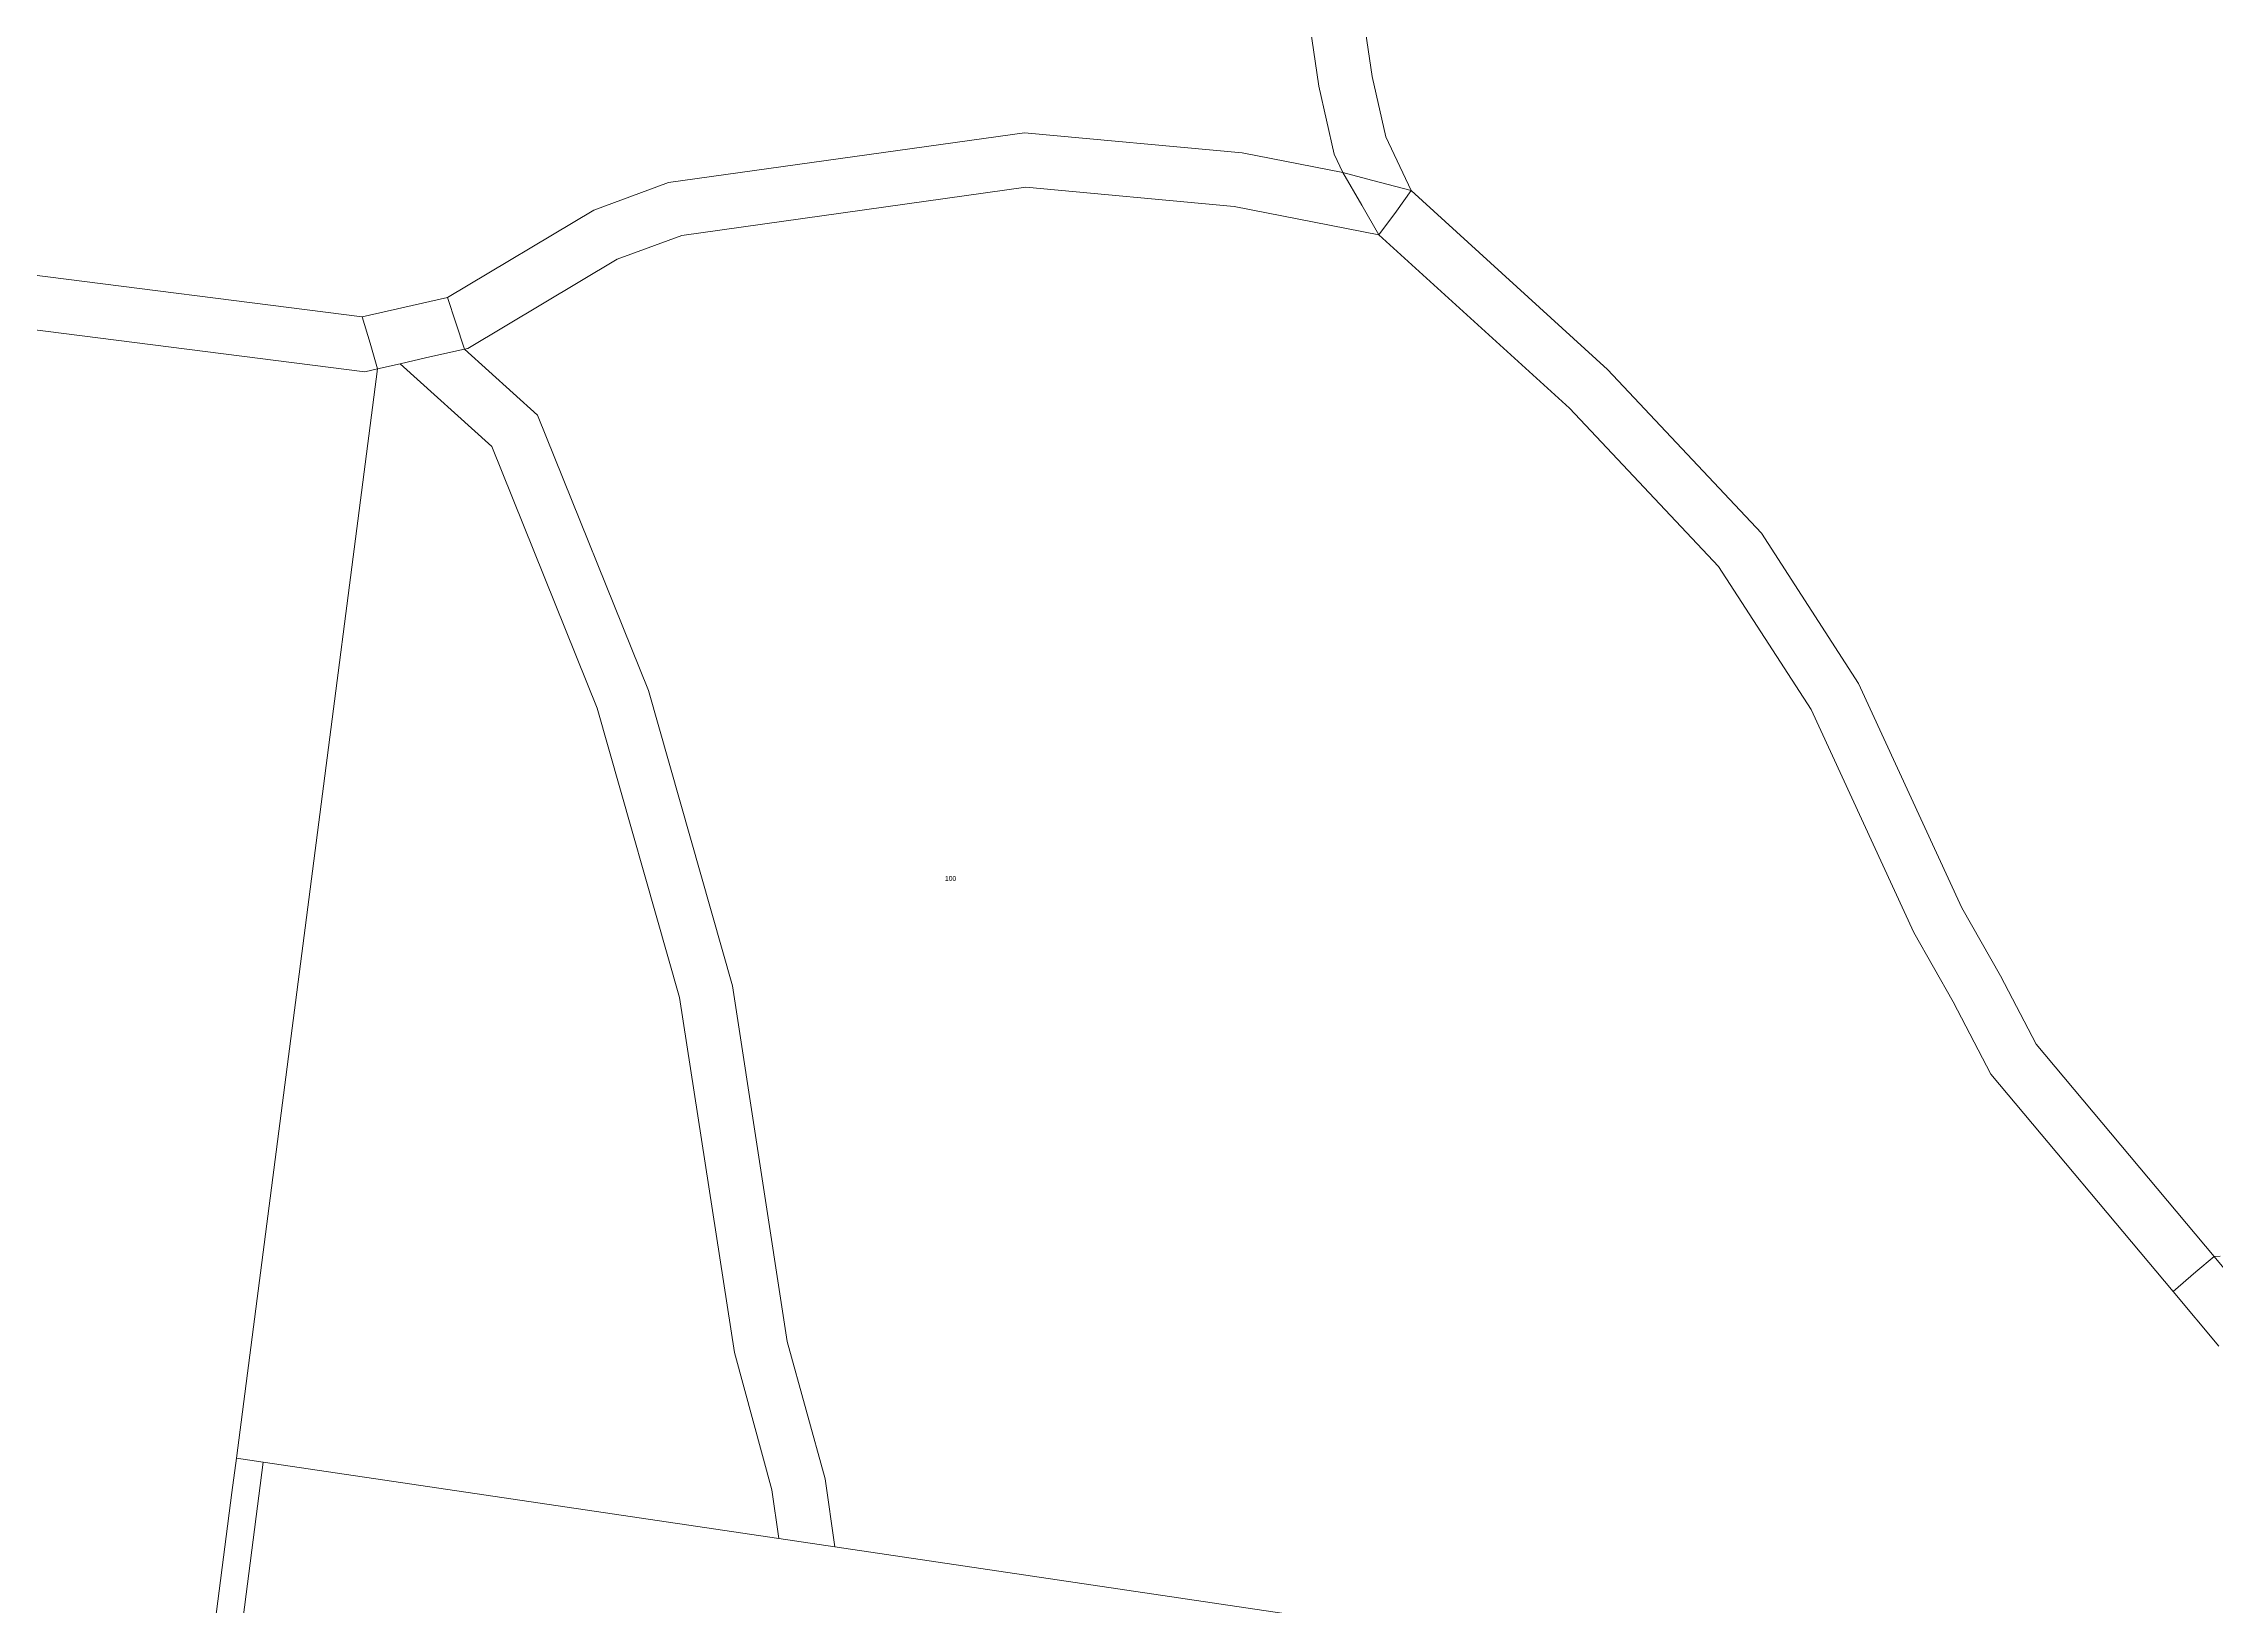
# Model space of a CAD drawing. Header units: metres. Extents: x 253555 to 263174, y 6188199 to 6193202.
# Drawn here: x 256362 to 257170, y 6189508 to 6190089 of the extents above; entities that cross this region are included whole.
import ezdxf

# ---------------------------------------------------------------- set-up
doc = ezdxf.new("R2010")
doc.units = ezdxf.units.M
doc.layers.add('Cadastre Land Parcels_SP_EXT', color=9, linetype='Continuous', lineweight=5)
doc.layers.add('Cadastre Roads_SP_EXT', color=9, linetype='Continuous', lineweight=5)
doc.styles.get("Standard").update_dxf_attribs({"font": 'arial.ttf'})

msp = doc.modelspace()

# ---------------------------------------------------------------- linework, layer by layer
at = {"layer": 'Cadastre Land Parcels_SP_EXT', "linetype": 'Continuous'}
for points in [[(256112.35, 6190340.56), (256070.73, 6190039.64), (256088.82, 6190037.34), (256480.69, 6189987.54), (256512.34, 6189994.7), (256566.88, 6190027.21), (256594.58, 6190037.48), (256726.96, 6190055.92), (256807.93, 6190048.49), (256845.48, 6190041.26), (256842.26, 6190048.06), (256836.54, 6190073.32), (256836.54, 6190073.32), (256824.35, 6190156.15)], [(256844.24, 6190159), (256856.32, 6190076.95), (256861.41, 6190054.55), (256870.86, 6190034.48), (256943.9, 6189968.01), (257001.16, 6189907.12), (257037.21, 6189851.23), (257075.72, 6189767.87), (257090.09, 6189742.6), (257103.27, 6189717.19), (257169.51, 6189638.17), (257171.71, 6189638.29)], [(257171.3, 6189604.81), (257154.23, 6189625.16), (257086.45, 6189705.99), (257072.5, 6189732.93), (257057.84, 6189758.63), (257019.61, 6189841.56), (256985.19, 6189894.71), (256929.74, 6189953.65), (256858.87, 6190018.07), (256805.05, 6190028.55), (256727.48, 6190035.73), (256599.51, 6190017.85), (256575.54, 6190009.01), (256519.92, 6189975.8), (256518.73, 6189975.55), (256545.87, 6189951.06), (256587.1, 6189848.57), (256618.4, 6189738.83), (256638.78, 6189606.6), (256652.81, 6189555.46), (256656.42, 6189530.23), (257269.74, 6189439.25)]]:
    msp.add_lwpolyline(points, dxfattribs=at)
for points in [[(256407.77, 6189360.89), (256432.23, 6189550.47), (256433.89, 6189563.25), (256459.94, 6189764.22), (256486.35, 6189968.27), (256481.69, 6189967.15), (256086.31, 6190017.41), (255952.68, 6189025.19), (256043.14, 6189013.57), (256157.97, 6188998.93), (256188.99, 6188994.97), (256356.62, 6188973.49), (256367.58, 6189050.26), (256376.14, 6189116.75), (256406.38, 6189350.1), (256407.77, 6189360.89)], [(256633.05, 6189551.4), (256619.11, 6189602.43), (256598.73, 6189734.54), (256568.04, 6189842.08), (256528.88, 6189939.3), (256494.77, 6189970.15), (256486.35, 6189968.27), (256459.94, 6189764.22), (256433.89, 6189563.25), (256443.86, 6189561.77), (256635.64, 6189533.32), (256633.05, 6189551.4)], [(256635.64, 6189533.32), (256443.86, 6189561.77), (256417.74, 6189359.58), (256639.27, 6189330.43), (256839.21, 6189304.12), (256905.86, 6189295.35), (256930.11, 6189467.02), (257266.88, 6189419.44), (257269.74, 6189439.25), (256656.42, 6189530.23), (256635.64, 6189533.32)]]:
    msp.add_lwpolyline(points, close=True, dxfattribs=at)
at = {"layer": 'Cadastre Roads_SP_EXT', "linetype": 'Continuous'}
for points in [[(256824.35, 6190156.15), (256836.54, 6190073.32), (256842.26, 6190048.06), (256845.48, 6190041.26), (256856.09, 6190038.42), (256870.86, 6190034.48), (256861.41, 6190054.55), (256861.41, 6190054.55), (256856.32, 6190076.95), (256844.24, 6190159)], [(257171.71, 6189638.29), (257169.51, 6189638.17), (257179.84, 6189625.85)]]:
    msp.add_lwpolyline(points, dxfattribs=at)
for points in [[(256845.48, 6190041.26), (256807.93, 6190048.49), (256726.96, 6190055.92), (256594.58, 6190037.48), (256566.88, 6190027.21), (256512.34, 6189994.7), (256515.47, 6189985.31), (256518.73, 6189975.55), (256519.92, 6189975.8), (256575.54, 6190009.01), (256599.51, 6190017.85), (256727.48, 6190035.73), (256805.05, 6190028.55), (256858.87, 6190018.07), (256852.5, 6190029.09), (256845.48, 6190041.26)], [(256480.69, 6189987.54), (256088.82, 6190037.34), (256087.56, 6190027.32), (256086.31, 6190017.41), (256481.69, 6189967.15), (256486.35, 6189968.27), (256483.57, 6189977.76), (256480.69, 6189987.54)], [(257169.51, 6189638.17), (257103.27, 6189717.19), (257090.09, 6189742.6), (257075.72, 6189767.87), (257037.21, 6189851.23), (257001.16, 6189907.12), (256943.9, 6189968.01), (256870.86, 6190034.48), (256865.33, 6190026.91), (256858.87, 6190018.07), (256929.74, 6189953.65), (256985.19, 6189894.71), (257019.61, 6189841.56), (257057.84, 6189758.63), (257072.5, 6189732.93), (257086.45, 6189705.99), (257154.23, 6189625.16), (257162.76, 6189632.43), (257169.51, 6189638.17)], [(256656.42, 6189530.23), (256652.81, 6189555.46), (256638.78, 6189606.6), (256618.4, 6189738.83), (256587.1, 6189848.57), (256545.87, 6189951.06), (256518.73, 6189975.55), (256504.71, 6189972.39), (256494.77, 6189970.15), (256528.88, 6189939.3), (256568.04, 6189842.08), (256598.73, 6189734.54), (256619.11, 6189602.43), (256633.05, 6189551.4), (256635.64, 6189533.32), (256656.42, 6189530.23)], [(256407.77, 6189360.89), (256417.74, 6189359.58), (256443.86, 6189561.77), (256433.89, 6189563.25), (256432.23, 6189550.47), (256407.77, 6189360.89)]]:
    msp.add_lwpolyline(points, close=True, dxfattribs=at)

# ---------------------------------------------------------------- texts
at = {"layer": 'Cadastre Land Parcels_SP_EXT'}
msp.add_text('100', height=1.8, dxfattribs=at).set_placement((256697.42, 6189777.84))

doc.saveas('drawing.dxf')
